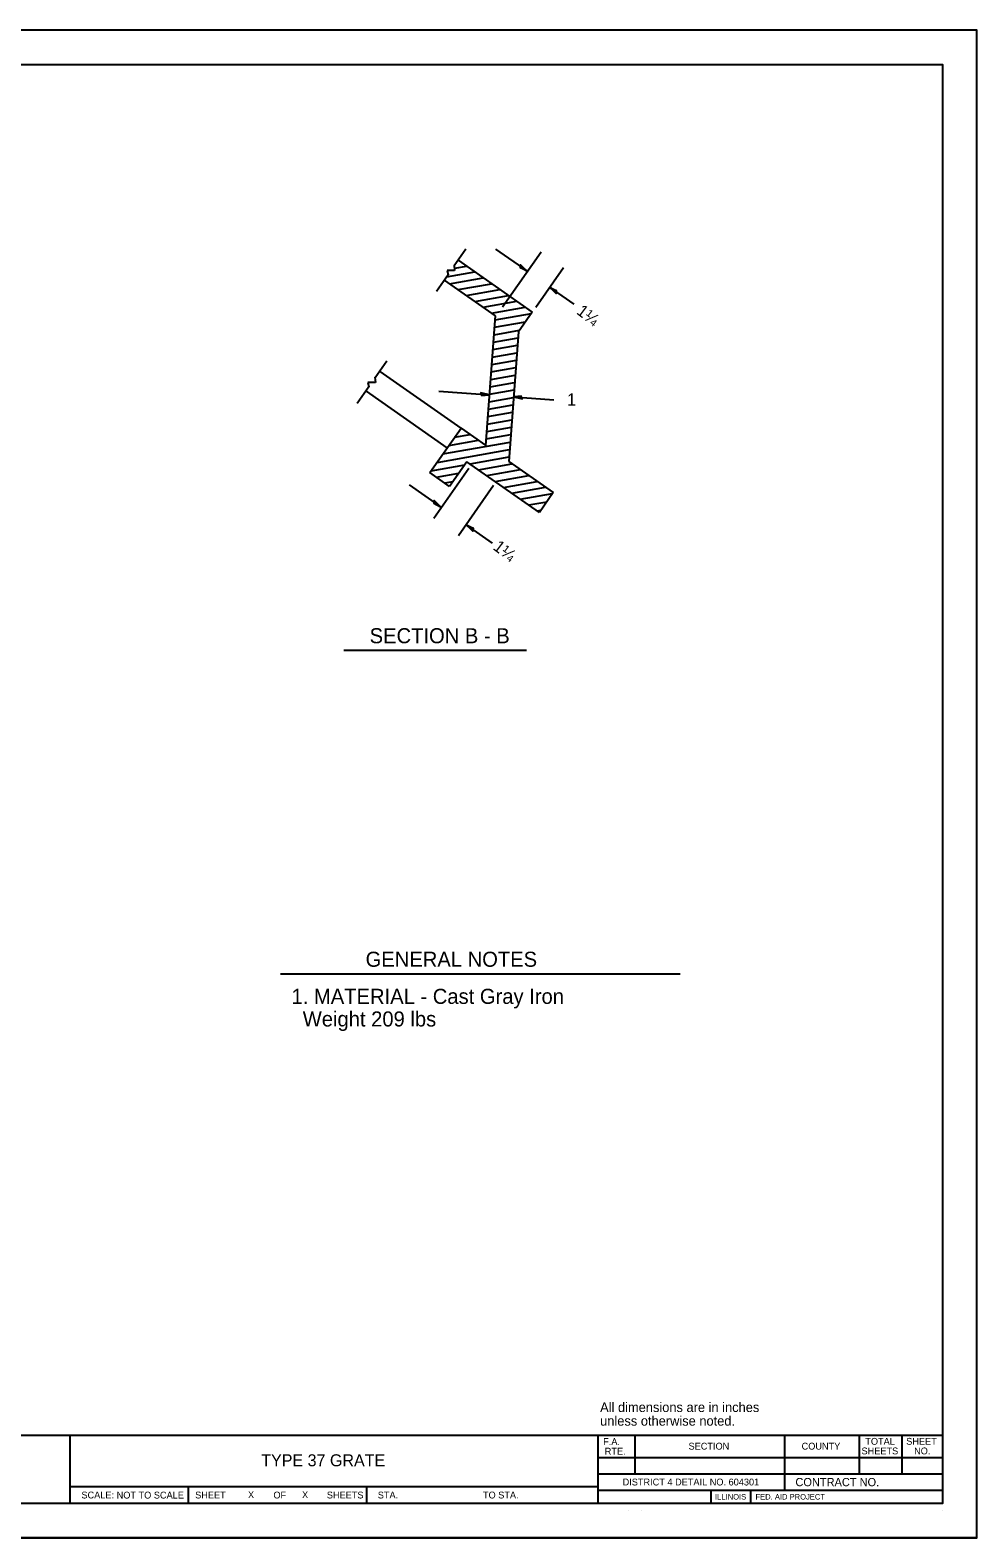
# Model space of a CAD drawing. Extents: x 0 to 2.83, y 0 to 1.83.
# Drawn here: x 1.683 to 2.833, y 0 to 1.833 of the extents above; entities that cross this region are included whole.
import ezdxf

# ---------------------------------------------------------------- set-up
doc = ezdxf.new("R2010")
doc.units = 0
for name, color, linetype in [('IDS_Notes', 7, 'Continuous'), ('RD_Pr_Roadway_Dimensions', 7, 'Continuous'), ('RD_Pr_Roadway_Notes', 7, 'Continuous'), ('SH_General_Details', 7, 'Continuous'), ('SH_Printer_Plotting_Border', 7, 'Continuous')]:
    doc.layers.add(name, color=color, linetype=linetype)

msp = doc.modelspace()

# ---------------------------------------------------------------- linework, layer by layer
at = {"layer": 'RD_Pr_Roadway_Dimensions'}
for p, q in [((2.2486, 1.5671), (2.2866, 1.5405)), ((2.2571, 1.4969), (2.3039, 1.5638)), ((2.2975, 1.4966), (2.3312, 1.5446)), ((2.3144, 1.5206), (2.3435, 1.5002)), ((2.1797, 1.3944), (2.2412, 1.3898)), ((2.2704, 1.3876), (2.3193, 1.384)), ((2.2161, 1.3005), (2.1734, 1.2394)), ((2.1437, 1.2805), (2.1818, 1.2539)), ((2.2462, 1.2795), (2.2034, 1.2184)), ((2.2132, 1.2315), (2.2444, 1.2096))]:
    msp.add_line(p, q, dxfattribs=at)
for points in [[(2.2788, 1.5462), (2.2783, 1.5448), (2.2819, 1.543), (2.2866, 1.5405), (2.2825, 1.5443), (2.279, 1.5479), (2.2788, 1.5462), (2.2786, 1.5451), (2.2837, 1.5425), (2.2793, 1.547), (2.2793, 1.5455), (2.2816, 1.5441), (2.2797, 1.5459)], [(2.3222, 1.515), (2.3227, 1.5163), (2.319, 1.5181), (2.3144, 1.5206), (2.3185, 1.5168), (2.322, 1.5132), (2.3222, 1.515), (2.3224, 1.516), (2.3173, 1.5186), (2.3217, 1.5141), (2.3217, 1.5156), (2.3194, 1.517), (2.3213, 1.5153)], [(2.2316, 1.3907), (2.2318, 1.3892), (2.2359, 1.3895), (2.2412, 1.3898), (2.2356, 1.391), (2.2308, 1.3922), (2.2316, 1.3907), (2.2319, 1.3897), (2.2377, 1.3901), (2.2315, 1.3916), (2.2324, 1.3903), (2.235, 1.3903), (2.2325, 1.3909)], [(2.28, 1.3867), (2.2798, 1.3882), (2.2757, 1.3879), (2.2704, 1.3876), (2.276, 1.3864), (2.2808, 1.3852), (2.28, 1.3867), (2.2797, 1.3877), (2.274, 1.3873), (2.2801, 1.3858), (2.2792, 1.3871), (2.2766, 1.3871), (2.2791, 1.3865)], [(2.174, 1.2595), (2.1734, 1.2581), (2.1771, 1.2563), (2.1818, 1.2539), (2.1776, 1.2577), (2.1741, 1.2612), (2.174, 1.2595), (2.1738, 1.2585), (2.1789, 1.2559), (2.1744, 1.2603), (2.1745, 1.2588), (2.1767, 1.2574), (2.1749, 1.2592)], [(2.221, 1.2258), (2.2216, 1.2272), (2.2179, 1.229), (2.2132, 1.2315), (2.2174, 1.2276), (2.2209, 1.2241), (2.221, 1.2258), (2.2212, 1.2269), (2.2161, 1.2294), (2.2206, 1.225), (2.2205, 1.2265), (2.2183, 1.2279), (2.2201, 1.2261)]]:
    msp.add_lwpolyline(points, dxfattribs=at)
at = {"layer": 'RD_Pr_Roadway_Notes'}
for p, q in [((2.0643, 1.0793), (2.286, 1.0793)), ((2.4728, 0.6856), (1.987, 0.6856))]:
    msp.add_line(p, q, dxfattribs=at)
at = {"layer": 'SH_General_Details'}
for p, q in [((2.8333, 1.8333), (0, 1.8333)), ((2.8333, 0), (2.8333, 1.8333)), ((2.2126, 1.5671), (2.1983, 1.5467)), ((2.1988, 1.5411), (2.1896, 1.5412)), ((2.1896, 1.5412), (2.1908, 1.536)), ((2.1981, 1.5476), (2.1988, 1.5411)), ((2.2031, 1.5535), (2.2932, 1.4904)), ((2.1908, 1.536), (2.1766, 1.5157)), ((2.2484, 1.486), (2.1863, 1.5295)), ((2.2366, 1.3284), (2.2484, 1.486)), ((2.2932, 1.4904), (2.2763, 1.4664)), ((2.2763, 1.4664), (2.2645, 1.3088)), ((2.1164, 1.431), (2.1021, 1.4105)), ((2.2066, 1.3494), (2.1083, 1.4182)), ((2.0946, 1.3998), (2.0804, 1.3795)), ((2.1897, 1.3254), (2.0915, 1.3942)), ((2.1026, 1.4049), (2.0934, 1.405)), ((2.0934, 1.405), (2.0946, 1.3998)), ((2.102, 1.4114), (2.1026, 1.4049)), ((2.1687, 1.2954), (2.2066, 1.3494)), ((2.2066, 1.3494), (2.2366, 1.3284)), ((2.2137, 1.3086), (2.1927, 1.2785)), ((2.3018, 1.247), (2.2137, 1.3086)), ((2.2645, 1.3088), (2.3186, 1.271)), ((2.1927, 1.2785), (2.1687, 1.2954)), ((2.3186, 1.271), (2.3018, 1.247)), ((0.1667, 0.125), (2.7917, 0.125)), ((1.7312, 0.125), (1.7312, 0.0417)), ((2.3729, 0.125), (2.3729, 0.0417)), ((2.4179, 0.125), (2.4179, 0.0779)), ((2.5995, 0.125), (2.5995, 0.0579)), ((2.6905, 0.125), (2.6905, 0.0779)), ((2.7423, 0.125), (2.7423, 0.0779)), ((2.3729, 0.0979), (2.7917, 0.0979)), ((2.3729, 0.0779), (2.7917, 0.0779)), ((1.7312, 0.0625), (2.3729, 0.0625)), ((1.875, 0.0625), (1.875, 0.0417)), ((2.0917, 0.0625), (2.0917, 0.0417)), ((2.3729, 0.0579), (2.7917, 0.0579)), ((2.5101, 0.0579), (2.5101, 0.0417)), ((2.5585, 0.0579), (2.5585, 0.0417)), ((2.4095, 0.0333), (2.4095, 0.0333)), ((2.4262, 0.0333), (2.4262, 0.0333)), ((2.7917, 0.0333), (2.7917, 0.0333)), ((2.8333, 0), (0, 0))]:
    msp.add_line(p, q, dxfattribs=at)
msp.add_lwpolyline([(0.1667, 1.7917), (2.7917, 1.7917), (2.7917, 0.0417), (0.1667, 0.0417)], close=True, dxfattribs=at)
for points in [[(2.199, 1.544), (2.2131, 1.5464)], [(2.1889, 1.5332), (2.2233, 1.5393)], [(2.1926, 1.525), (2.2335, 1.5322)], [(2.2029, 1.5178), (2.2437, 1.525)], [(2.213, 1.5107), (2.2539, 1.5179)], [(2.2232, 1.5035), (2.2641, 1.5108)], [(2.2334, 1.4964), (2.2743, 1.5036)], [(2.2436, 1.4893), (2.2845, 1.4965)], [(2.248, 1.4811), (2.2921, 1.4889)], [(2.2467, 1.463), (2.2778, 1.4685)], [(2.2473, 1.4721), (2.285, 1.4787)], [(2.2453, 1.4449), (2.2751, 1.4502)], [(2.246, 1.454), (2.2758, 1.4592)], [(2.2439, 1.4268), (2.2738, 1.432)], [(2.2446, 1.4358), (2.2744, 1.4411)], [(2.2426, 1.4087), (2.2724, 1.4139)], [(2.2433, 1.4177), (2.2731, 1.423)], [(2.2412, 1.3906), (2.271, 1.3958)], [(2.2419, 1.3996), (2.2717, 1.4049)], [(2.2399, 1.3725), (2.2697, 1.3777)], [(2.2406, 1.3815), (2.2704, 1.3868)], [(2.2385, 1.3543), (2.2683, 1.3596)], [(2.2392, 1.3634), (2.269, 1.3687)], [(2.1988, 1.3384), (2.2176, 1.3417)], [(2.206, 1.3486), (2.2074, 1.3489)], [(2.2371, 1.3362), (2.267, 1.3415)], [(2.2379, 1.3453), (2.2677, 1.3505)], [(2.1774, 1.3078), (2.2656, 1.3234)], [(2.1846, 1.318), (2.2663, 1.3325)], [(2.1917, 1.3282), (2.2278, 1.3346)], [(2.1703, 1.2976), (2.2111, 1.3049)], [(2.2175, 1.3059), (2.2649, 1.3143)], [(2.2277, 1.2988), (2.2685, 1.306)], [(2.1766, 1.2898), (2.204, 1.2947)], [(2.1868, 1.2827), (2.1968, 1.2844)], [(2.2379, 1.2917), (2.2787, 1.2989)], [(2.2481, 1.2846), (2.289, 1.2917)], [(2.2583, 1.2774), (2.2991, 1.2846)], [(2.2684, 1.2703), (2.3093, 1.2775)], [(2.2786, 1.2631), (2.3179, 1.2701)], [(2.2888, 1.256), (2.3108, 1.2599)], [(2.299, 1.2488), (2.3037, 1.2497)]]:
    msp.add_lwpolyline(points, dxfattribs=at)
at = {"layer": 'SH_Printer_Plotting_Border'}
msp.add_lwpolyline([(0, 0), (2.8333, 0), (2.8333, 1.8333), (0, 1.8333)], close=True, dxfattribs=at)

# ---------------------------------------------------------------- texts
at = {"layer": 'IDS_Notes'}
for p in [(1.9477, 0.0483), (2.0134, 0.0483)]:
    msp.add_text('X', height=0.00833, dxfattribs=at).set_placement(p)
at = {"layer": 'RD_Pr_Roadway_Dimensions'}
for p in [(2.3458, 1.4892), (2.2444, 1.2027)]:
    msp.add_text('1¼', height=0.01466, rotation=323, dxfattribs=at).set_placement(p)
msp.add_text('1', height=0.0147, dxfattribs=at).set_placement((2.3354, 1.3769))
at = {"layer": 'RD_Pr_Roadway_Notes'}
for s, height, p in [('SECTION B - B', 0.018333, (2.0955, 1.0878)), ('GENERAL NOTES', 0.018333, (2.0906, 0.6944)), ('1. MATERIAL - Cast Gray Iron', 0.018333, (2.0006, 0.6493)), ('  Weight 209 lbs', 0.018333, (2.0006, 0.6218)), ('All dimensions are in inches', 0.011668, (2.3756, 0.153)), ('unless otherwise noted.', 0.011668, (2.3756, 0.1364))]:
    msp.add_text(s, height=height, dxfattribs=at).set_placement(p)
at = {"layer": 'SH_General_Details'}
for s, height, p in [('F.A.  ', 0.00833, (2.3793, 0.1129)), ('SECTION', 0.00833, (2.483, 0.1073)), ('COUNTY', 0.00833, (2.6204, 0.1073)), ('SHEETS', 0.00833, (2.6932, 0.1015)), ('TOTAL', 0.00833, (2.6978, 0.1132)), ('SHEET', 0.00833, (2.7475, 0.1132)), ('NO.', 0.00833, (2.7571, 0.1015)), ('TYPE 37 GRATE', 0.014583, (1.9638, 0.087)), ('RTE.', 0.00833, (2.3812, 0.1012)), ('SCALE:          ', 0.008333, (1.7453, 0.0479)), ('NOT TO SCALE', 0.008333, (1.7881, 0.0478)), ('SHEET', 0.00833, (1.8835, 0.0479)), ('OF', 0.00833, (1.9786, 0.0479)), ('SHEETS', 0.00833, (2.0435, 0.0479)), ('STA.', 0.00833, (2.1054, 0.0479)), ('TO STA.', 0.00833, (2.2332, 0.0479)), ('DISTRICT 4 DETAIL NO. 604301', 0.008333, (2.4029, 0.0637)), ('CONTRACT NO.      ', 0.01, (2.6129, 0.0628)), ('ILLINOIS', 0.00667, (2.5152, 0.0466)), ('FED. AID PROJECT', 0.006667, (2.5644, 0.0466))]:
    msp.add_text(s, height=height, dxfattribs=at).set_placement(p)

doc.saveas('drawing.dxf')
